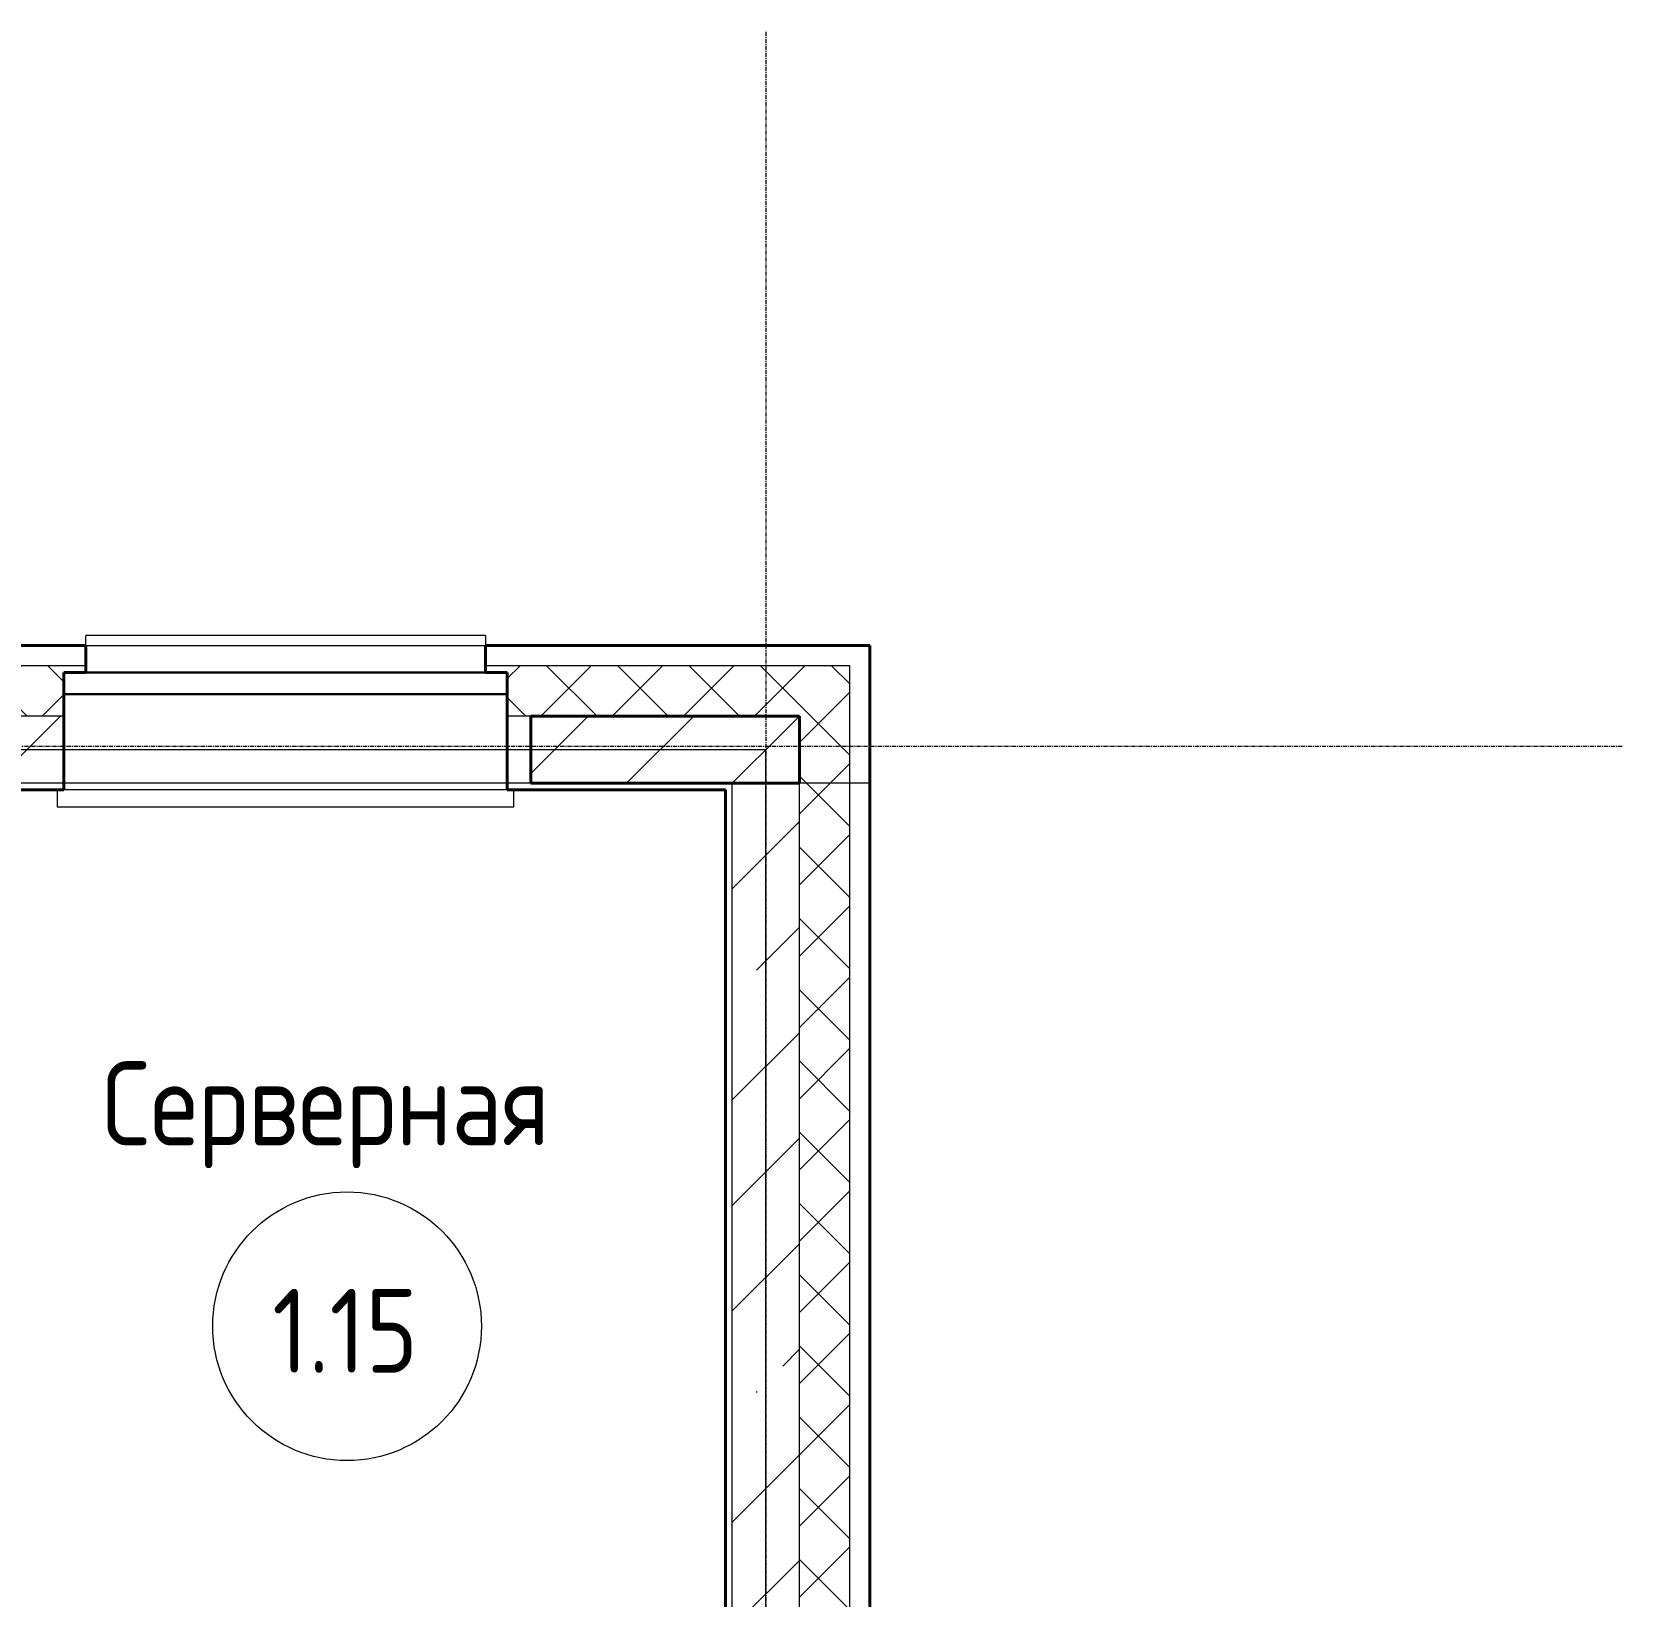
# Model space of a CAD drawing. Header units: millimetres. Extents: x -32954 to 151739, y -65671 to 56243.
# Drawn here: x -2236 to 2500, y -371 to 4288 of the extents above; entities that cross this region are included whole.
import ezdxf

# ---------------------------------------------------------------- set-up
doc = ezdxf.new("R2010")
doc.units = ezdxf.units.MM
doc.linetypes.add('ADSK_Линия сетки', pattern=[21, 12, -3, 3, -3])
for name, color, linetype, lineweight in [('Колонны', 7, 'Continuous', 18), ('Марки помещений', 7, 'Continuous', 18), ('Окна', 7, 'Continuous', 18), ('Оси', 7, 'Continuous', 9), ('Остекление', 7, 'Continuous', 30), ('Отлив', 7, 'Continuous', 18), ('Перекрытия', 7, 'Continuous', 18), ('Подоконник_Верхний брус', 7, 'Continuous', 18), ('Стены', 7, 'Continuous', 18), ('Стены разрез', 7, 'Continuous', 40), ('Стены штриховка', 7, 'Continuous', 18)]:
    doc.layers.add(name, color=color, linetype=linetype, lineweight=lineweight)
doc.styles.add('GOST Common', font='GOST_Common.ttf', dxfattribs={"width": 0.9, "height": 250})
pattern_1 = [(45, (0, 0), (-106.066, 106.066), []), (135, (0, 0), (-106.066, -106.066), [])]
pattern_2 = [(45, (0, 0), (-314.309, 314.309), []), (45, (314.3, 0), (-314.309, 314.309), [555.625, -111.125, 3.353, -107.772])]

# ---------------------------------------------------------------- blocks, each defined once
blk = doc.blocks.new('B2B_Окно_1створка - 1280х2060h-715729-В_АР_ПЭ_01 Этаж')
at = {"layer": 'Остекление'}
for p, q in [((-660, 135), (660, 135)), ((-660, 70), (660, 70))]:
    blk.add_line(p, q, dxfattribs=at)
blk = doc.blocks.new('В2В_Подоконник_ПВХ - ПВХ-666027-В_АР_ПЭ_01 Этаж')
at = {"layer": 'Подоконник_Верхний брус'}
for p, q in [((-660, -285), (-660, 0)), ((-660, 0), (660, 0)), ((660, 0), (660, -285)), ((-660, -285), (-680, -285)), ((-680, -285), (-680, -335)), ((680, -285), (660, -285)), ((680, -335), (680, -285)), ((-680, -335), (680, -335))]:
    blk.add_line(p, q, dxfattribs=at)
blk = doc.blocks.new('B2B_Отлив - Отлив_металлический-622779-В_АР_ПЭ_01 Этаж')
at = {"layer": 'Отлив'}
for p, q in [((-595, 1), (-595, 110)), ((595, 110), (-595, 110)), ((595, 110), (595, 1)), ((-595, 0), (-595, 1)), ((-595, 1), (595, 1)), ((-595, 1), (595, 1)), ((-595, 0), (595, 0)), ((595, 1), (595, 0))]:
    blk.add_line(p, q, dxfattribs=at)
blk = doc.blocks.new('ADSK_Марка_Помещение_2_ГОСТ21-501-2011 - Имя и Категория-86712-В_АР_ПЭ_01 Этаж')
at = {"layer": 'Марки помещений'}
blk.add_circle((0, 0), 4, dxfattribs=at)

msp = doc.modelspace()

# ---------------------------------------------------------------- hatches: boundary and pattern name
at = {"layer": 'Колонны', "lineweight": 9}
h = msp.add_hatch(dxfattribs=at)
h.set_pattern_fill('FP_1', color=256, style=0, pattern_type=2)
h.set_pattern_definition([(45, (0, 0), (-314.31, 314.31), []), (45, (314.3, 0), (-314.31, 314.31), [222.25, -111.125])])
h.paths.add_polyline_path([(50, 2050), (50, 2250), (-750, 2250), (-750, 2050), (-413.8, 2050)])
at = {"layer": 'Стены разрез', "lineweight": 9}
h = msp.add_hatch(dxfattribs=at)
h.set_pattern_fill('FP_2', color=256, style=0, pattern_type=2)
h.set_pattern_definition(pattern_1)
h.paths.add_polyline_path([(-2140.1, 2250), (-2140.1, 2380), (-2075.1, 2380), (-2075.1, 2400), (-3962.6, 2400), (-3962.6, 2380), (-3897.6, 2380), (-3897.6, 2250)])
h.paths.add_polyline_path([(200, 2250), (200, 2400), (-885.1, 2400), (-885.1, 2380), (-820.1, 2380), (-820.1, 2250), (50, 2250)])
h.paths.add_polyline_path([(-5217.6, 2250), (-5217.6, 2380), (-5152.6, 2380), (-5152.6, 2400), (-8610.7, 2400), (-8610.7, 2380), (-8545.7, 2380), (-8545.7, 2250), (-8084.5, 2250)])
h.paths.add_polyline_path([(-10002.2, 2250), (-9865.7, 2250), (-9865.7, 2380), (-9800.7, 2380), (-9800.7, 2400), (-10625.7, 2400), (-10625.7, 2250), (-10405.7, 2250)])
h = msp.add_hatch(dxfattribs=at)
h.set_pattern_fill('FP_3', color=256, style=0, pattern_type=2)
h.set_pattern_definition(pattern_2)
h.paths.add_polyline_path([(-150, 2050), (50, 2050), (50, 2250), (-820.1, 2250), (-820.1, 2050), (-413.8, 2050)])
h.paths.add_polyline_path([(-2915.1, 2050), (-2140.1, 2050), (-2140.1, 2250), (-3897.6, 2250), (-3897.6, 2050)])
h.paths.add_polyline_path([(-5217.6, 2050), (-5217.6, 2250), (-8545.7, 2250), (-8545.7, 2050), (-6200, 2050)])
h.paths.add_polyline_path([(-10425.7, 2050), (-9865.7, 2050), (-9865.7, 2250), (-10425.7, 2250), (-10425.7, 2065.7)])
h = msp.add_hatch(dxfattribs=at)
h.set_pattern_fill('FP_2', color=256, style=0, pattern_type=2)
h.set_pattern_definition(pattern_1)
h.paths.add_polyline_path([(50, -3580), (200, -3580), (200, 2250), (50, 2250), (50, -3380)])
h = msp.add_hatch(dxfattribs=at)
h.set_pattern_fill('FP_3', color=256, style=0, pattern_type=2)
h.set_pattern_definition(pattern_2)
h.paths.add_polyline_path([(-150, -3380), (50, -3380), (50, 2050), (-150, 2050), (-150, -3360)])

# ---------------------------------------------------------------- linework, layer by layer
at = {"layer": 'Колонны', "lineweight": 40}
for p, q in [((50, 2250), (-750, 2250)), ((-750, 2250), (-750, 2050)), ((50, 2050), (50, 2250)), ((-750, 2050), (50, 2050))]:
    msp.add_line(p, q, dxfattribs=at)
at = {"layer": 'Оси', "linetype": 'ADSK_Линия сетки'}
for p, q in [((-50, 4287.9), (-50, -14500)), ((2500, 2160), (-32136.4, 2160))]:
    msp.add_line(p, q, dxfattribs=at)
at = {"layer": 'Перекрытия'}
for p, q in [((-50, 2150), (-29950, 2150)), ((-50, -11990), (-50, 2150))]:
    msp.add_line(p, q, dxfattribs=at)
at = {"layer": 'Стены'}
for p, q in [((-2075.1, 2460), (-885.1, 2460)), ((260, 2050), (-10405.7, 2050)), ((-820.1, 2030), (-2140.1, 2030))]:
    msp.add_line(p, q, dxfattribs=at)
at = {"layer": 'Стены разрез'}
for p, q in [((-2075.1, 2460), (-3962.6, 2460)), ((-2075.1, 2380), (-2075.1, 2460)), ((260, 2460), (-885.1, 2460)), ((-885.1, 2460), (-885.1, 2380)), ((260, -3790), (260, 2460)), ((-2140.1, 2030), (-2140.1, 2380)), ((-2140.1, 2380), (-2075.1, 2380)), ((-885.1, 2380), (-820.1, 2380)), ((-820.1, 2380), (-820.1, 2030)), ((-2790.1, 2030), (-2140.1, 2030)), ((-820.1, 2030), (-170, 2030)), ((-170, 2030), (-170, -3340))]:
    msp.add_line(p, q, dxfattribs=at)
at = {"layer": 'Стены штриховка'}
for p, q in [((-2075.1, 2400), (-3962.6, 2400)), ((200, 2400), (-885.1, 2400)), ((200, -3730), (200, 2400)), ((-2140.1, 2250), (-3897.6, 2250)), ((50, 2250), (-820.1, 2250)), ((50, -3580), (50, 2250)), ((-150, -3380), (-150, 2050))]:
    msp.add_line(p, q, dxfattribs=at)

# ---------------------------------------------------------------- block references
at = {"layer": 'Марки помещений', "xscale": 99.99999999999993, "yscale": 99.99999999999993, "zscale": 99.99999999999993}
msp.add_blockref('ADSK_Марка_Помещение_2_ГОСТ21-501-2011 - Имя и Категория-86712-В_АР_ПЭ_01 Этаж', (-1297, 433), dxfattribs=at)
at = {"layer": 'Окна'}
for name, p in [('B2B_Отлив - Отлив_металлический-622779-В_АР_ПЭ_01 Этаж', (-1480.1, 2380)), ('B2B_Окно_1створка - 1280х2060h-715729-В_АР_ПЭ_01 Этаж', (-1480.1, 2245)), ('В2В_Подоконник_ПВХ - ПВХ-666027-В_АР_ПЭ_01 Этаж', (-1480.1, 2315))]:
    msp.add_blockref(name, p, dxfattribs=at)

# ---------------------------------------------------------------- texts
at = {"layer": 'Марки помещений', "lineweight": 9, "char_height": 250, "attachment_point": 1, "style": 'GOST Common'}
for s, insert, width in [('Серверная', (-2026.1, 1221.7), 1774.936), ('1.15', (-1519.9, 544.4), 548.354)]:
    msp.add_mtext(s, dxfattribs=dict(at, insert=insert, width=width))

doc.saveas('drawing.dxf')
